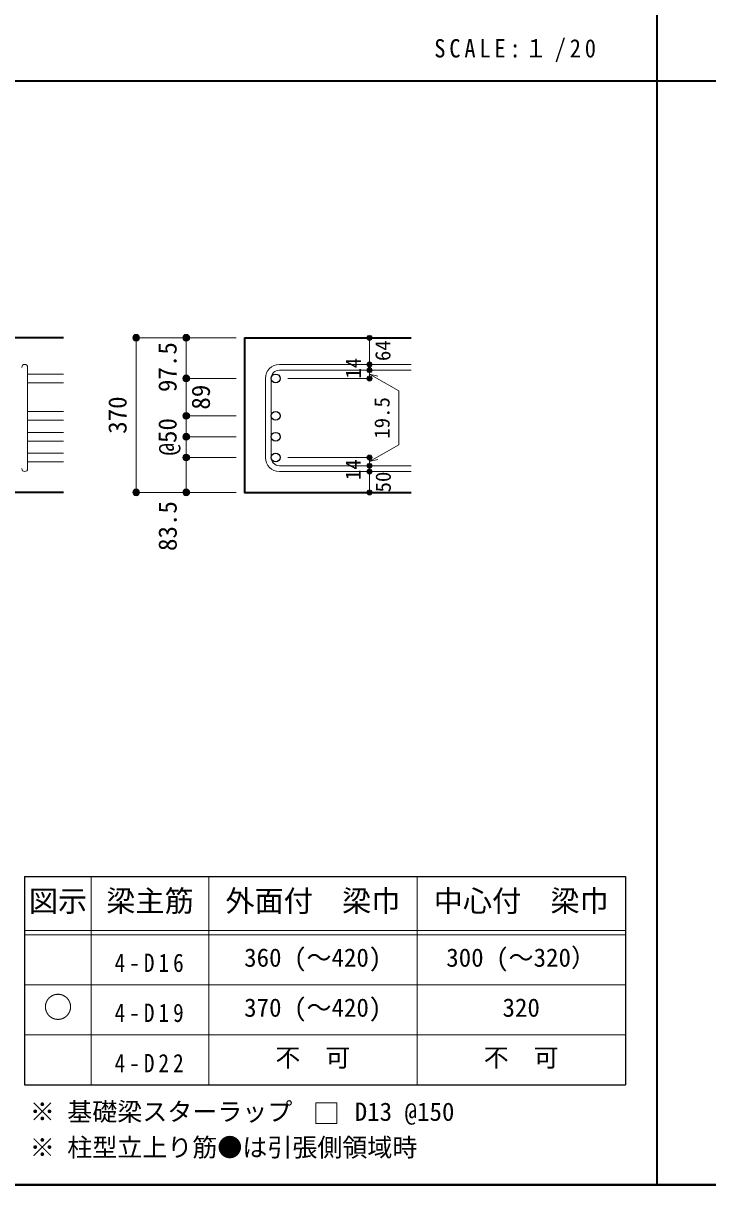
# Model space of a CAD drawing. Units: millimetres at full size, sheet at 1:20; details may follow other scales. Extents: x -3982 to 3969, y -2797 to 2801.
# Drawn here: x -2270 to -628, y -2797 to -10 of the extents above; entities that cross this region are included whole.
import ezdxf
from ezdxf.enums import TextEntityAlignment as Align

# ---------------------------------------------------------------- set-up
doc = ezdxf.new("R2010")
doc.units = ezdxf.units.MM
doc.header["$LTSCALE"] = 20
doc.header["$PDMODE"] = 32
doc.header["$PDSIZE"] = 12
for name, color, linetype, lineweight in [('6-1_躯体線', 2, 'Continuous', 35), ('6-5_梁主筋', 7, 'Continuous', 18), ('6-6_S.T.P.', 7, 'Continuous', 18), ('6-7_文字', 7, 'Continuous', 18), ('6-D_寸法', 4, 'Continuous', 9), ('6-E_枠', 7, 'Continuous', 18), ('F-0_枠', 6, 'Continuous', 40)]:
    doc.layers.add(name, color=color, linetype=linetype, lineweight=lineweight)
doc.styles.add('ＭＳ ゴシック', font='')
doc.styles.get('ＭＳ ゴシック').set_extended_font_data('MS Gothic')

msp = doc.modelspace()

# ---------------------------------------------------------------- linework, layer by layer
at = {"layer": '6-1_躯体線'}
for p, q in [((-2173.87, -764.67), (-3103.87, -764.67)), ((-1739.2, -764.67), (-1339.2, -764.67)), ((-2173.87, -1135.67), (-2573.87, -1135.67))]:
    msp.add_line(p, q, dxfattribs=at)
msp.add_lwpolyline([(-1739.2, -764.67), (-1739.2, -1135.67), (-1339.2, -1135.67)], dxfattribs=at)
at = {"layer": '6-5_梁主筋'}
for p, q in [((-2173.87, -851.75), (-2259.87, -851.75)), ((-2173.87, -872.75), (-2259.87, -872.75)), ((-2173.87, -941.67), (-2259.87, -941.67)), ((-2173.87, -962.67), (-2259.87, -962.67)), ((-2173.87, -991.67), (-2259.87, -991.67)), ((-2173.87, -1012.67), (-2259.87, -1012.67)), ((-2173.87, -1041.67), (-2259.87, -1041.67)), ((-2173.87, -1062.67), (-2259.87, -1062.67))]:
    msp.add_line(p, q, dxfattribs=at)
at = {"layer": '6-5_梁主筋', "color": 3, "lineweight": 25}
for centre in [(-1664.58, -862.25), (-1664.58, -952.17), (-1664.58, -1002.17), (-1664.58, -1052.17)]:
    msp.add_circle(centre, 10.5, dxfattribs=at)
at = {"layer": '6-6_S.T.P.'}
for p, q in [((-1655.7, -828.75), (-1339.2, -828.75)), ((-2259.87, -1078.67), (-2259.87, -836.14)), ((-1689.2, -862.25), (-1689.2, -1052.17)), ((-1675.2, -862.25), (-1675.2, -1052.17)), ((-1655.7, -842.75), (-1339.2, -842.75)), ((-1655.7, -1071.67), (-1339.2, -1071.67)), ((-1655.7, -1085.67), (-1339.2, -1085.67))]:
    msp.add_line(p, q, dxfattribs=at)
for centre, radius, start, end in [((-2266.87, -835.75), 7, 0, 180), ((-1655.7, -862.25), 33.5, 90, 180), ((-1655.7, -862.25), 19.5, 90, 180), ((-1655.7, -1052.17), 33.5, 180, 270), ((-1655.7, -1052.17), 19.5, 180, 270), ((-2266.87, -1078.67), 7, 180, 0)]:
    msp.add_arc(centre, radius, start, end, dxfattribs=at)
at = {"layer": '6-7_文字'}
msp.add_lwpolyline([(-1567.98, -2650.17), (-1517.98, -2650.17), (-1517.98, -2600.17), (-1567.98, -2600.17)], close=True, dxfattribs=at)
at = {"layer": '6-D_寸法'}
for p, q in [((-1999.2, -764.67), (-1879.2, -764.67)), ((-1879.2, -764.67), (-1759.2, -764.67)), ((-1879.2, -764.67), (-1879.2, -862.25)), ((-1879.2, -862.25), (-1759.2, -862.25)), ((-1879.2, -862.25), (-1879.2, -952.17)), ((-1439.2, -862.25), (-1635.29, -862.25)), ((-1439.2, -851.92), (-1419.88, -857.1)), ((-1439.2, -851.92), (-1369.14, -892.37)), ((-1369.14, -892.37), (-1369.14, -1021.47)), ((-1879.2, -952.17), (-1759.2, -952.17)), ((-1879.2, -952.17), (-1879.2, -1002.17)), ((-1879.2, -952.17), (-1879.2, -1052.17)), ((-1879.2, -1002.17), (-1759.2, -1002.17)), ((-1879.2, -1002.17), (-1879.2, -1052.17)), ((-1439.2, -1061.92), (-1369.14, -1021.47)), ((-1879.2, -1052.17), (-1759.2, -1052.17)), ((-1879.2, -1135.67), (-1879.2, -1052.17)), ((-1439.2, -1052.17), (-1635.29, -1052.17)), ((-1439.2, -1071.67), (-1439.2, -1052.17)), ((-1439.2, -1061.92), (-1419.88, -1056.75)), ((-1439.2, -1085.67), (-1439.2, -1071.67)), ((-1439.2, -1135.67), (-1439.2, -1085.67)), ((-1999.2, -1135.67), (-1879.2, -1135.67)), ((-1879.2, -1135.67), (-1759.2, -1135.67))]:
    msp.add_line(p, q, dxfattribs=at)
for points in [[(-1999.2, -764.67), (-1999.2, -1135.67), (-1889.33, -1135.67)], [(-1439.2, -842.75), (-1439.2, -828.75), (-1439.2, -764.67)], [(-1439.2, -842.75), (-1439.2, -862.25), (-1439.2, -842.75)]]:
    msp.add_lwpolyline(points, dxfattribs=at)
for centre, radius in [((-1999.2, -764.67), 8), ((-1999.2, -764.67), 7.2), ((-1999.2, -764.67), 6.4), ((-1999.2, -764.67), 5.6), ((-1999.2, -764.67), 4.8), ((-1999.2, -764.67), 4), ((-1999.2, -764.67), 3.2), ((-1999.2, -764.67), 2.4), ((-1999.2, -764.67), 1.6), ((-1999.2, -764.67), 0.8), ((-1879.2, -764.67), 8), ((-1879.2, -764.67), 7.2), ((-1879.2, -764.67), 6.4), ((-1879.2, -764.67), 5.6), ((-1879.2, -764.67), 4.8), ((-1879.2, -764.67), 4), ((-1879.2, -764.67), 3.2), ((-1879.2, -764.67), 2.4), ((-1879.2, -764.67), 1.6), ((-1879.2, -764.67), 0.8), ((-1439.2, -764.67), 4), ((-1439.2, -764.67), 3.6), ((-1439.2, -764.67), 3.2), ((-1439.2, -764.67), 2.8), ((-1439.2, -764.67), 2.4), ((-1439.2, -764.67), 2), ((-1439.2, -764.67), 1.6), ((-1439.2, -764.67), 1.2), ((-1439.2, -764.67), 0.8), ((-1439.2, -764.67), 0.4), ((-1439.2, -828.75), 4), ((-1439.2, -828.75), 3.6), ((-1439.2, -828.75), 3.2), ((-1439.2, -828.75), 2.8), ((-1439.2, -828.75), 2.4), ((-1439.2, -828.75), 2), ((-1439.2, -828.75), 1.6), ((-1439.2, -828.75), 1.2), ((-1439.2, -828.75), 0.8), ((-1439.2, -828.75), 0.4), ((-1879.2, -862.25), 8), ((-1879.2, -862.25), 7.2), ((-1879.2, -862.25), 6.4), ((-1879.2, -862.25), 5.6), ((-1879.2, -862.25), 4.8), ((-1879.2, -862.25), 4), ((-1879.2, -862.25), 3.2), ((-1879.2, -862.25), 2.4), ((-1879.2, -862.25), 1.6), ((-1879.2, -862.25), 0.8), ((-1439.2, -842.75), 4), ((-1439.2, -862.25), 4), ((-1439.2, -842.75), 3.6), ((-1439.2, -862.25), 3.6), ((-1439.2, -842.75), 3.2), ((-1439.2, -862.25), 3.2), ((-1439.2, -842.75), 2.8), ((-1439.2, -862.25), 2.8), ((-1439.2, -842.75), 2.4), ((-1439.2, -862.25), 2.4), ((-1439.2, -842.75), 2), ((-1439.2, -862.25), 2), ((-1439.2, -842.75), 1.6), ((-1439.2, -862.25), 1.6), ((-1439.2, -842.75), 1.2), ((-1439.2, -862.25), 1.2), ((-1439.2, -842.75), 0.8), ((-1439.2, -862.25), 0.8), ((-1439.2, -842.75), 0.4), ((-1439.2, -862.25), 0.4), ((-1879.2, -952.17), 8), ((-1879.2, -952.17), 7.2), ((-1879.2, -952.17), 6.4), ((-1879.2, -952.17), 5.6), ((-1879.2, -952.17), 4.8), ((-1879.2, -952.17), 4), ((-1879.2, -952.17), 3.2), ((-1879.2, -952.17), 2.4), ((-1879.2, -952.17), 1.6), ((-1879.2, -952.17), 0.8), ((-1879.2, -1002.17), 8), ((-1879.2, -1002.17), 7.2), ((-1879.2, -1002.17), 6.4), ((-1879.2, -1002.17), 5.6), ((-1879.2, -1002.17), 4.8), ((-1879.2, -1002.17), 4), ((-1879.2, -1002.17), 3.2), ((-1879.2, -1002.17), 2.4), ((-1879.2, -1002.17), 1.6), ((-1879.2, -1002.17), 0.8), ((-1879.2, -1052.17), 8), ((-1879.2, -1052.17), 7.2), ((-1879.2, -1052.17), 6.4), ((-1879.2, -1052.17), 5.6), ((-1879.2, -1052.17), 4.8), ((-1879.2, -1052.17), 4), ((-1879.2, -1052.17), 3.2), ((-1879.2, -1052.17), 2.4), ((-1879.2, -1052.17), 1.6), ((-1879.2, -1052.17), 0.8), ((-1439.2, -1052.17), 4), ((-1439.2, -1052.17), 3.6), ((-1439.2, -1052.17), 3.2), ((-1439.2, -1052.17), 2.8), ((-1439.2, -1052.17), 2.4), ((-1439.2, -1052.17), 2), ((-1439.2, -1052.17), 1.6), ((-1439.2, -1052.17), 1.2), ((-1439.2, -1052.17), 0.8), ((-1439.2, -1052.17), 0.4), ((-1439.2, -1071.67), 4), ((-1439.2, -1085.67), 4), ((-1439.2, -1071.67), 3.6), ((-1439.2, -1085.67), 3.6), ((-1439.2, -1071.67), 3.2), ((-1439.2, -1085.67), 3.2), ((-1439.2, -1071.67), 2.8), ((-1439.2, -1085.67), 2.8), ((-1439.2, -1071.67), 2.4), ((-1439.2, -1085.67), 2.4), ((-1439.2, -1071.67), 2), ((-1439.2, -1085.67), 2), ((-1439.2, -1071.67), 1.6), ((-1439.2, -1085.67), 1.6), ((-1439.2, -1071.67), 1.2), ((-1439.2, -1085.67), 1.2), ((-1439.2, -1071.67), 0.8), ((-1439.2, -1085.67), 0.8), ((-1439.2, -1071.67), 0.4), ((-1439.2, -1085.67), 0.4), ((-1999.2, -1135.67), 8), ((-1999.2, -1135.67), 7.2), ((-1999.2, -1135.67), 6.4), ((-1999.2, -1135.67), 5.6), ((-1999.2, -1135.67), 4.8), ((-1999.2, -1135.67), 4), ((-1999.2, -1135.67), 3.2), ((-1999.2, -1135.67), 2.4), ((-1999.2, -1135.67), 1.6), ((-1999.2, -1135.67), 0.8), ((-1879.2, -1135.67), 8), ((-1879.2, -1135.67), 7.2), ((-1879.2, -1135.67), 6.4), ((-1879.2, -1135.67), 5.6), ((-1879.2, -1135.67), 4.8), ((-1879.2, -1135.67), 4), ((-1879.2, -1135.67), 3.2), ((-1879.2, -1135.67), 2.4), ((-1879.2, -1135.67), 1.6), ((-1879.2, -1135.67), 0.8), ((-1439.2, -1135.67), 4), ((-1439.2, -1135.67), 3.6), ((-1439.2, -1135.67), 3.2), ((-1439.2, -1135.67), 2.8), ((-1439.2, -1135.67), 2.4), ((-1439.2, -1135.67), 2), ((-1439.2, -1135.67), 1.6), ((-1439.2, -1135.67), 1.2), ((-1439.2, -1135.67), 0.8), ((-1439.2, -1135.67), 0.4)]:
    msp.add_circle(centre, radius, dxfattribs=at)
at = {"layer": '6-D_寸法', "color": 7}
for p in [(-1999.2, -764.67), (-1879.2, -764.67), (-1439.2, -764.67), (-1439.2, -828.75), (-1879.2, -862.25), (-1439.2, -842.75), (-1439.2, -862.25), (-1879.2, -952.17), (-1879.2, -1002.17), (-1879.2, -1052.17), (-1439.2, -1052.17), (-1439.2, -1071.67), (-1439.2, -1085.67), (-1999.2, -1135.67), (-1879.2, -1135.67), (-1439.2, -1135.67)]:
    msp.add_point(p, dxfattribs=at)
at = {"layer": '6-E_枠', "color": 3, "lineweight": 25}
for p, q in [((-2267.02, -2056.95), (-2267.02, -2556.95)), ((-2267.02, -2056.95), (-825.33, -2056.95)), ((-825.33, -2056.95), (-825.33, -2556.95)), ((-2267.02, -2556.95), (-825.33, -2556.95))]:
    msp.add_line(p, q, dxfattribs=at)
at = {"layer": '6-E_枠'}
for p, q in [((-2107.02, -2056.95), (-2107.02, -2556.95)), ((-1825.33, -2056.95), (-1825.33, -2556.95)), ((-1325.33, -2056.95), (-1325.33, -2556.95)), ((-2267.02, -2186.95), (-825.33, -2186.95)), ((-2267.02, -2196.95), (-825.33, -2196.95)), ((-2267.02, -2316.95), (-825.33, -2316.95)), ((-2267.02, -2436.95), (-825.33, -2436.95))]:
    msp.add_line(p, q, dxfattribs=at)
at = {"layer": 'F-0_枠', "color": 2, "lineweight": 35}
for p, q in [((-749.76, 2800.77), (-749.76, -2796.83)), ((-3981.92, -148.03), (2482.4, -148.03))]:
    msp.add_line(p, q, dxfattribs=at)
at = {"layer": 'F-0_枠'}
msp.add_line((3969.4, -2796.83), (-3981.92, -2796.83), dxfattribs=at)

# ---------------------------------------------------------------- texts
at = {"layer": '6-7_文字', "color": 2, "style": 'ＭＳ ゴシック'}
for s, p in [('図示', (-2257.02, -2156.95)), ('梁主筋', (-2071.17, -2156.95)), ('外面付\u3000梁巾', (-1785.33, -2156.95)), ('中心付\u3000梁巾', (-1285.33, -2156.95)), ('○', (-2222.02, -2411.95))]:
    msp.add_text(s, height=51.32, dxfattribs=at).set_placement(p, align=Align.BOTTOM_LEFT)
at = {"layer": '6-7_文字', "style": 'ＭＳ ゴシック'}
for s, p in [('360 (～420)', (-1740.33, -2286.95)), ('300 (～320）', (-1255.33, -2286.95)), ('370 (～420)', (-1740.33, -2406.95)), ('320', (-1120.33, -2406.95)), ('不\u3000可', (-1665.33, -2526.95)), ('不\u3000可', (-1165.33, -2526.95)), ('※ 基礎梁スターラップ     D13 @150', (-2254.64, -2656.67)), ('※ 柱型立上り筋●は引張側領域時', (-2254.64, -2742.34))]:
    msp.add_text(s, height=43.99, dxfattribs=at).set_placement(p, align=Align.BOTTOM_LEFT)
at = {"layer": '6-7_文字', "color": 2, "insert": (-1283.99, -103.03), "char_height": 43.99, "attachment_point": 7, "style": 'ＭＳ ゴシック'}
msp.add_mtext('\\T1.34;\\W0.9;SCALE:１/20', dxfattribs=at)
at = {"layer": '6-7_文字', "char_height": 43.99, "attachment_point": 7, "style": 'ＭＳ ゴシック'}
for s, insert in [('\\T1.38;\\W0.85;4-D16', (-2051.17, -2286.95)), ('\\T1.38;\\W0.85;4-D19', (-2051.17, -2406.95)), ('\\T1.38;\\W0.85;4-D22', (-2051.17, -2526.95))]:
    msp.add_mtext(s, dxfattribs=dict(at, insert=insert))
at = {"layer": '6-D_寸法', "style": 'ＭＳ ゴシック'}
for s, height, p in [('97.5', 43.99, (-1889.2, -894.97)), ('64', 36.66, (-1378.15, -820.61)), ('14', 36.66, (-1449.2, -862.64)), ('89', 43.99, (-1809.2, -937.21)), ('370', 43.99, (-2009.2, -995.17)), ('19.5', 36.66, (-1380.22, -1006.92)), ('@50', 43.99, (-1889.2, -1047.17)), ('14', 36.66, (-1449.59, -1106.36)), ('50', 36.66, (-1377.4, -1135.86)), ('83.5', 43.99, (-1888.89, -1276.37))]:
    msp.add_text(s, height=height, rotation=90, dxfattribs=at).set_placement(p, align=Align.BOTTOM_LEFT)

doc.saveas('drawing.dxf')
